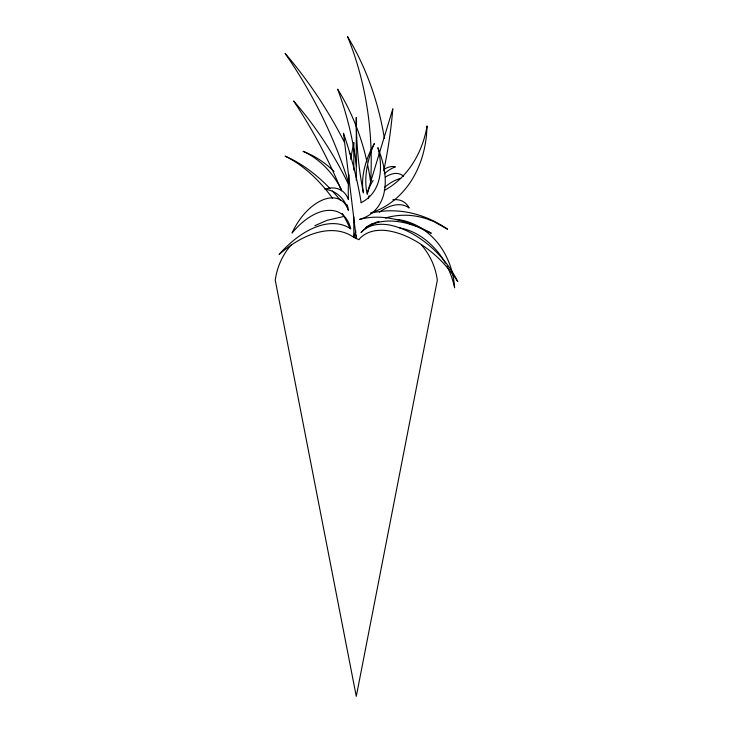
<?xml version="1.0" encoding="UTF-8"?>
<svg xmlns="http://www.w3.org/2000/svg" width="733" height="733" viewBox="0 0 733 733"><rect width="100%" height="100%" fill="white"/><g stroke="black" fill="none" stroke-linecap="round" stroke-linejoin="round"><path stroke-width="1.1" d="M426.973 126.085C426.643 145.931 421.264 165.86 410.205 182.462A103.921 84.927 76.5 0 1 370.834 212.909M355.798 230.831L353.819 237.364A105.964 61.178 -60 0 0 279.099 254.534A85.688 49.477 -60 0 1 350.768 228.916A56.789 32.793 -60 0 0 292.055 233.067A44.878 25.912 -60 0 1 322.877 199.871A44.878 25.912 -60 0 1 348.413 210.307A76.965 44.438 -60 0 0 324.921 189.224A45.455 26.241 -60 0 1 348.413 199.568A208.905 120.615 -60 0 1 349 174.747M367.361 192.752L392.796 108.979M355.881 232.04L353.819 237.364L358.776 239.654M291.221 244.84C282.507 254.873 277.01 267.05 275.251 280.217L356.284 696.35L437.326 280.217C435.567 267.05 430.06 254.873 421.356 244.84M314.878 225.691L327 220.321L342.989 216.684M399.613 227.899C416.17 230.73 430.244 241.734 440.157 254.901A72.42 59.181 76.5 0 1 445.398 263.11M409.939 224.216L416.912 226.579L431.123 233.158M447.396 229.172L433.57 221.43L426.331 218.691A98.818 80.758 76.5 0 0 385.384 218.049M377.88 147.828C383.735 162.35 387.473 178.55 383.799 194.098A103.921 57.77 46.3 0 1 359.536 219.396M356.284 180.345L356.284 117.518A474.214 273.785 -60 0 0 363.431 192.88A58.182 33.59 -60 0 1 374.334 143.549A71.752 41.424 -60 0 0 367.279 194.282A25.518 14.733 -60 0 1 373.115 180.474M356.284 235.174L356.284 238.601L343.475 133.232A451.62 251.053 46.3 0 1 361.195 202.794M353.819 169.974L353.819 142.569A208.905 120.615 -60 0 0 350.777 159.354M353.819 216.803L353.819 237.364A102.354 80.722 -84.9 0 0 353.7 235.238M341.34 189.325A102.354 80.722 -84.9 0 0 303.077 151.319A125.361 98.873 -84.9 0 1 334.046 171.495M446.938 265.997A72.42 59.181 76.5 0 1 454.597 287.831A66.978 54.737 76.5 0 0 437.995 243.264C428.768 231.793 416.032 223.006 401.455 220.147A70.826 57.88 76.5 0 0 395.747 219.46M365.382 227.963A70.826 57.88 76.5 0 1 370.678 224.765M371.594 224.307A70.826 57.88 76.5 0 1 378.961 221.393M365.474 227.908A98.818 80.758 76.5 0 1 369.038 225.507M369.945 224.949A98.818 80.758 76.5 0 1 371.796 223.867M370.999 213.129A129.155 105.552 76.5 0 1 447.423 229.09M427.082 126.122A103.665 84.716 76.5 0 1 384.312 190.452M392.806 108.979A451.62 369.075 76.5 0 1 383.689 170.881M359.61 219.497A129.155 71.797 46.3 0 1 431.123 233.094M377.99 147.864A103.665 57.623 46.3 0 1 361.103 202.665M361.149 232.508A70.826 39.371 46.3 0 1 389.791 225.068C404.121 228 417.013 235.531 428.274 244.648A66.978 37.236 46.3 0 1 457.749 281.646A72.42 40.251 46.3 0 0 434.174 254.287C420.531 242.678 404.424 232.975 386.401 230.547A76.644 42.606 46.3 0 0 358.776 239.654M361.177 232.535A98.818 54.929 46.3 0 1 409.939 224.197M332.452 198.167A102.354 59.089 60 0 0 285.082 156.138A125.361 72.375 60 0 1 330.042 188.573M342.32 213.404A102.354 59.089 60 0 1 350.136 228.604M332.306 190.974A125.361 72.375 60 0 1 340.359 200.246M341.496 190.855A300.961 173.758 60 0 0 293.658 100.998A218.8 126.323 60 0 1 348.56 184.487M346.828 204.425A300.961 173.758 60 0 1 348.019 207.641M348.697 183.232A280.052 161.691 60 0 0 285.082 53.39A262.066 151.31 60 0 1 344.556 142.532M349.311 152.217A262.066 151.31 60 0 1 351.144 156.111M384.394 138.427A262.066 206.688 -84.9 0 0 347.561 36.65A280.052 220.871 -84.9 0 1 370.614 181.876A218.8 172.567 -84.9 0 0 367.673 165.081M353.544 147.067A300.961 237.364 -84.9 0 0 337.666 89.206A218.8 172.567 -84.9 0 1 367.004 161.975M353.727 148.084A300.961 237.364 -84.9 0 1 356.568 166.547M392.806 199.807A42.202 24.363 -60 0 1 409.206 208.044A46.976 27.121 -60 0 0 379.245 212.359M384.513 169.066A25.518 14.733 -60 0 1 395.408 166.867A35.477 20.478 -60 0 0 384.275 173.767M368.103 198.634A35.477 20.478 -60 0 1 369.157 195.729M385.384 177.065A29.696 17.143 -60 0 1 403.507 176.314M384.513 187.41A43.962 25.38 -60 0 1 400.731 178.412"/></g></svg>
